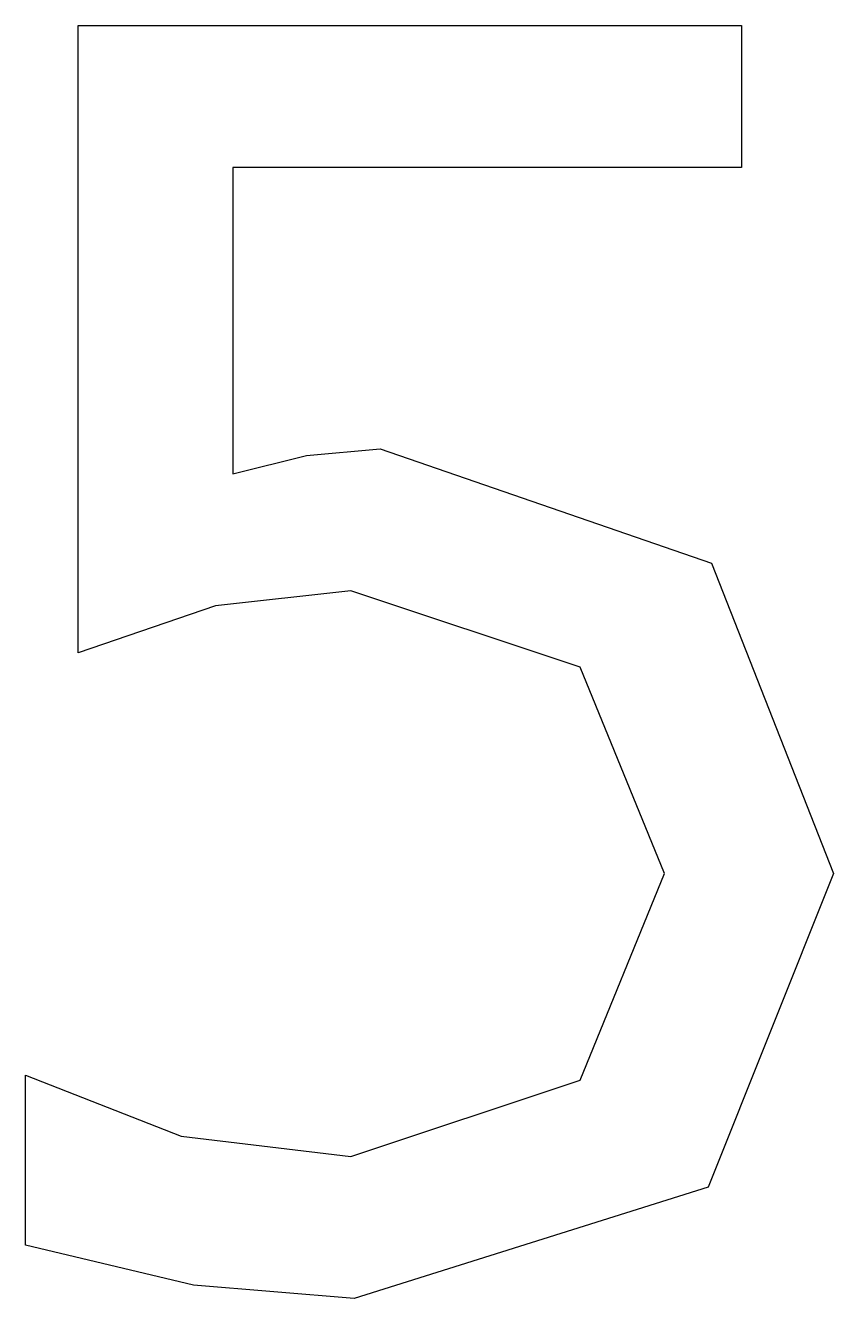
# Model space of a CAD drawing. Extents: x -2.39 to 2.94, y -4.13 to 4.25.
import ezdxf

# ---------------------------------------------------------------- set-up
doc = ezdxf.new("R2010")
doc.units = 0
doc.layers.get('0').update_dxf_attribs({"linetype": 'CONTINUOUS'})

msp = doc.modelspace()

# ---------------------------------------------------------------- linework, layer by layer
at = {"color": 7}
msp.add_lwpolyline([(-2.041576, 4.254853), (2.329561, 4.254853), (2.329561, 3.317788), (-1.021828, 3.317788), (-1.021828, 1.300339), (-0.536758, 1.421607), (-0.051689, 1.465704), (2.131122, 0.71054), (2.935896, -1.334471), (2.109075, -3.401528), (-0.222566, -4.134643), (-1.280899, -4.046449), (-2.388842, -3.781865), (-2.388842, -2.662899), (-1.363582, -3.065286), (-0.244616, -3.197578), (1.265716, -2.695973), (1.822442, -1.334471), (1.265716, 0.027031), (-0.244616, 0.528636), (-1.137584, 0.429418), (-2.041576, 0.120737), (-2.041576, 4.254853)], dxfattribs=at)

doc.saveas('drawing.dxf')
